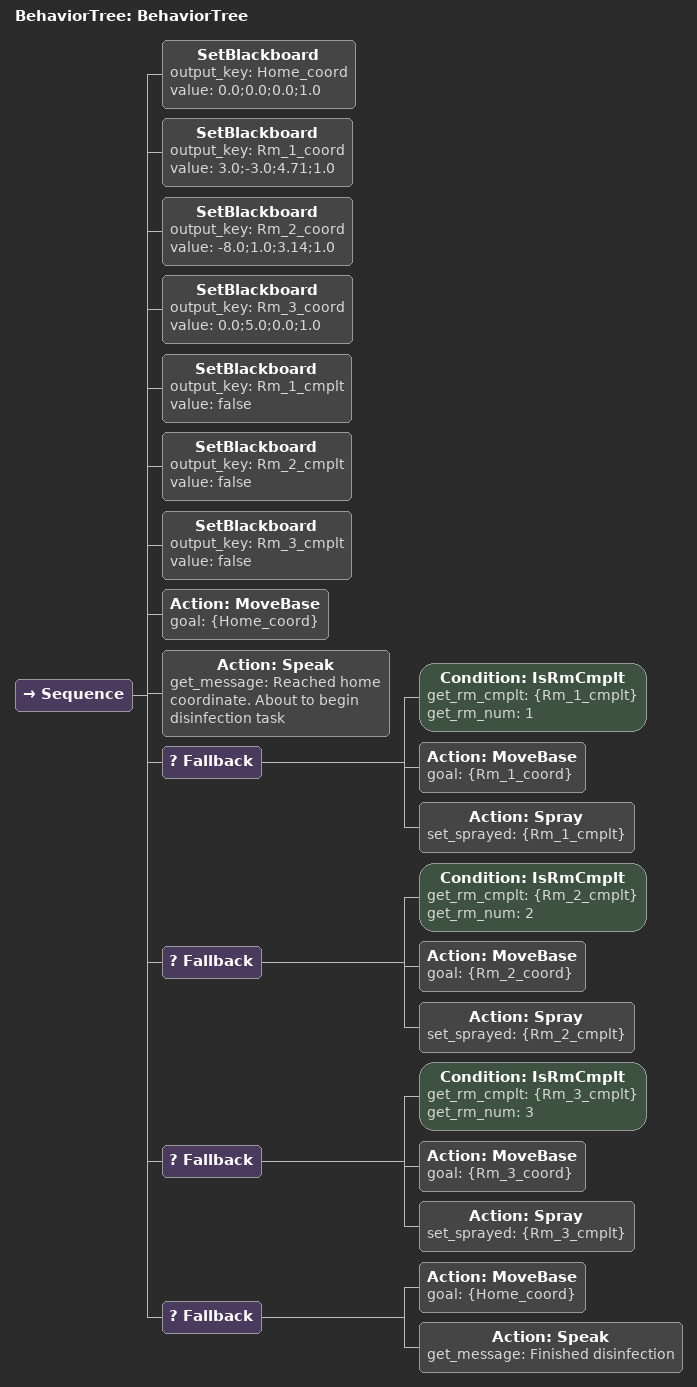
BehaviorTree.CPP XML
<?xml version="1.0"?>
<root main_tree_to_execute="BehaviorTree">
    <BehaviorTree ID="BehaviorTree">
        <Sequence>
            <SetBlackboard output_key="Home_coord" value="0.0;0.0;0.0;1.0"/>
            <SetBlackboard output_key="Rm_1_coord" value="3.0;-3.0;4.71;1.0"/>
            <SetBlackboard output_key="Rm_2_coord" value="-8.0;1.0;3.14;1.0"/>
            <SetBlackboard output_key="Rm_3_coord" value="0.0;5.0;0.0;1.0"/>

            <SetBlackboard output_key="Rm_1_cmplt" value="false"/>
            <SetBlackboard output_key="Rm_2_cmplt" value="false"/>
            <SetBlackboard output_key="Rm_3_cmplt" value="false"/>

            <Action ID="MoveBase" goal="{Home_coord}"/>
            <Action ID="Speak" get_message="Reached home coordinate. About to begin disinfection task"/>

            <Fallback>
                <Condition ID="IsRmCmplt" get_rm_cmplt="{Rm_1_cmplt}" get_rm_num="1"/>
                <Action ID="MoveBase" goal="{Rm_1_coord}"/>
                <Action ID="Spray" set_sprayed="{Rm_1_cmplt}"/>
            </Fallback>

            <Fallback>
                <Condition ID="IsRmCmplt" get_rm_cmplt="{Rm_2_cmplt}" get_rm_num="2"/>
                <Action ID="MoveBase" goal="{Rm_2_coord}"/>
                <Action ID="Spray" set_sprayed="{Rm_2_cmplt}"/>
            </Fallback>

            <Fallback>
                <Condition ID="IsRmCmplt" get_rm_cmplt="{Rm_3_cmplt}" get_rm_num="3"/>
                <Action ID="MoveBase" goal="{Rm_3_coord}"/>
                <Action ID="Spray" set_sprayed="{Rm_3_cmplt}"/>
            </Fallback>

            <Fallback>
                <Action ID="MoveBase" goal="{Home_coord}"/>
                <Action ID="Speak" get_message="Finished disinfection"/>
            </Fallback>
        </Sequence>
    </BehaviorTree>
</root>
